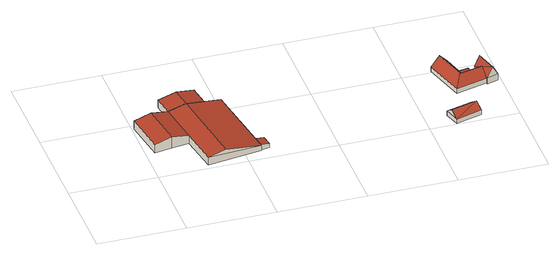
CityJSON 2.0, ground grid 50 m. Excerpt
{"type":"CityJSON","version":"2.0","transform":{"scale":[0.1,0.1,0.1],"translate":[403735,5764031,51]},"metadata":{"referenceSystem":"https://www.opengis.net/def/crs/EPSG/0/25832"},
"CityObjects":{
"building1":{"type":"Building","attributes":{"Gemeindeschluessel":"05515000","Geometrietyp2DReferenz":"3000","function":"31001_2700"},"address":[{"country":"Germany","locality":"Münster","thoroughfareNumber":"233","thoroughfareName":"Heidegrund"}],"children":["building1-1","building1-2","building1-3"]},
"building1-1":{"type":"BuildingPart","attributes":{"roofType":"3100","measuredHeight":6.91},"parents":["building1"],"geometry":[{"type":"Solid","lod":"2","boundaries":[[[[0,1,2,3]],[[4,5,1,0]],[[6,7,8,5,4]],[[0,9,4]],[[3,10,9,0]],[[4,9,10,6]],[[1,5,8,2]],[[3,11,3,2]],[[8,7,3,2]],[[7,6,12,11,3]],[[3,11,13,12,6,10]],[[11,12,13]]]],"semantics":{"surfaces":[{"type":"WallSurface"},{"type":"RoofSurface"},{"type":"GroundSurface"},{"type":"ClosureSurface"}],"values":[[0,0,0,0,1,1,2,0,3,3,0,3]]}}]},
"building1-2":{"type":"BuildingPart","attributes":{"roofType":"3100","measuredHeight":6.84},"parents":["building1"],"geometry":[{"type":"Solid","lod":"2","boundaries":[[[[14,15,8,7]],[[16,17,15,14]],[[18,19,17,16]],[[20,21,19,18]],[[22,23,21,20]],[[24,25,23,22]],[[22,26,13,11,3,24]],[[16,14,6,12,13,26,20,18]],[[6,14,7]],[[22,20,26]],[[2,8,15,17,19,21,23,25]],[[25,24,3,2]],[[8,2,3,7]],[[12,6,7,3,11]],[[12,11,13]]]],"semantics":{"surfaces":[{"type":"WallSurface"},{"type":"RoofSurface"},{"type":"GroundSurface"},{"type":"ClosureSurface"}],"values":[[0,0,0,0,0,0,1,1,0,0,2,3,3,3,3]]}}]},
"building1-3":{"type":"BuildingPart","attributes":{"roofType":"3100","measuredHeight":7.1},"parents":["building1"],"geometry":[{"type":"Solid","lod":"2","boundaries":[[[[27,28,25,24]],[[29,30,28,27]],[[31,32,30,29]],[[33,34,32,31]],[[3,2,34,33]],[[31,29,27,33]],[[24,3,33,27]],[[28,30,32,34,2,25]],[[3,2,3,24]],[[25,2,3,24]]]],"semantics":{"surfaces":[{"type":"WallSurface"},{"type":"RoofSurface"},{"type":"GroundSurface"},{"type":"ClosureSurface"}],"values":[[0,0,0,0,0,1,1,2,0,3]]}}]},
"building2":{"type":"Building","attributes":{"Gemeindeschluessel":"05515000","Geometrietyp2DReferenz":"3000","function":"31001_2700","roofType":"2100","measuredHeight":3.25},"geometry":[{"type":"Solid","lod":"2","boundaries":[[[[35,36,17,37]],[[38,39,36,35]],[[40,19,39,38]],[[37,17,19,40]],[[38,35,37,40]],[[36,39,19,17]]]],"semantics":{"surfaces":[{"type":"WallSurface"},{"type":"RoofSurface"},{"type":"GroundSurface"}],"values":[[0,0,0,0,1,2]]}}]},
"building3":{"type":"Building","attributes":{"Gemeindeschluessel":"05515000","Geometrietyp2DReferenz":"3000","function":"31001_2460","roofType":"3100","measuredHeight":6.09},"geometry":[{"type":"Solid","lod":"2","boundaries":[[[[41,42,43,44]],[[45,46,42,41]],[[47,48,46,45]],[[44,43,48,47]],[[41,49,45]],[[47,50,44]],[[41,44,50]],[[50,49,41]],[[49,50,47]],[[47,45,49]],[[42,46,48,43]]]],"semantics":{"surfaces":[{"type":"WallSurface"},{"type":"RoofSurface"},{"type":"GroundSurface"}],"values":[[0,0,0,0,0,0,1,1,1,1,2]]}}]},
"building4":{"type":"Building","attributes":{"Gemeindeschluessel":"05515000","Geometrietyp2DReferenz":"3000","function":"31001_2700","roofType":"5000","measuredHeight":8.41},"geometry":[{"type":"Solid","lod":"2","boundaries":[[[[51,52,53,54]],[[55,56,52,51]],[[57,58,56,55]],[[59,60,58,57]],[[61,62,60,59]],[[54,53,62,61]],[[63,64,61,59,65]],[[59,57,65]],[[65,57,55,63]],[[64,63,55,51,66]],[[51,54,66]],[[66,54,61,64]],[[52,56,58,60,62,53]]]],"semantics":{"surfaces":[{"type":"WallSurface"},{"type":"RoofSurface"},{"type":"GroundSurface"}],"values":[[0,0,0,0,0,0,1,0,1,1,0,1,2]]}}]},
"building5":{"type":"Building","attributes":{"Gemeindeschluessel":"05515000","Geometrietyp2DReferenz":"3000","function":"51009_1610","roofType":"2100","measuredHeight":2.96},"geometry":[{"type":"Solid","lod":"2","boundaries":[[[[67,68,69,70]],[[71,62,68,67]],[[72,73,62,71]],[[70,69,73,72]],[[71,67,70,72]],[[68,62,73,69]]]],"semantics":{"surfaces":[{"type":"WallSurface"},{"type":"RoofSurface"},{"type":"GroundSurface"}],"values":[[0,0,0,0,1,2]]}}]},
"building6":{"type":"Building","attributes":{"Gemeindeschluessel":"05515000","Geometrietyp2DReferenz":"3000","function":"31001_1000","roofType":"3100","measuredHeight":9.34},"address":[{"country":"Germany","locality":"Münster","thoroughfareNumber":"245","thoroughfareName":"Heidegrund"}],"geometry":[{"type":"Solid","lod":"2","boundaries":[[[[74,75,76,77]],[[78,79,75,74]],[[80,81,79,78]],[[82,83,81,80]],[[84,85,83,82]],[[77,76,85,84]],[[84,86,77]],[[87,77,86]],[[82,87,86]],[[88,78,74,87,82]],[[88,80,78]],[[88,82,80]],[[84,82,86]],[[87,74,77]],[[75,79,81,83,85,76]]]],"semantics":{"surfaces":[{"type":"WallSurface"},{"type":"RoofSurface"},{"type":"GroundSurface"}],"values":[[0,0,0,0,0,0,1,1,1,1,0,0,0,0,2]]}}]}
},
"vertices":[
[190,618,55],[190,618,5],[208,499,5],[208,499,55],[398,651,55],[398,651,5],[417,532,55],[417,532,43],[417,532,5],[294,634,74],[312,515,74],[209,499,55],[414,531,55],[312,515,73],
[516,547,37],[516,547,5],[579,143,37],[579,143,5],[589,80,37],[589,80,5],[590,74,37],[590,74,5],[282,25,55],[282,25,5],[247,251,55],[247,251,5],[385,42,73],
[147,235,76],[147,235,5],[48,220,55],[48,220,5],[9,468,55],[9,468,5],[109,484,76],[109,484,5],
[629,151,30],[629,151,5],[579,143,38],[639,87,30],[639,87,5],[589,80,38],
[1649,4,32],[1649,4,4],[1799,47,4],[1799,47,32],[1624,94,32],[1624,94,4],[1774,137,32],[1774,137,4],[1636,49,65],[1786,92,65],
[1914,322,33],[1914,322,4],[1890,413,4],[1890,413,33],[1734,272,33],[1734,272,4],[1667,512,33],[1667,512,4],[1765,538,33],[1765,538,4],[1805,392,33],[1805,392,4],[1769,334,88],[1770,333,86],[1716,525,88],[1902,367,84],
[1859,405,34],[1859,405,4],[1849,447,4],[1849,447,30],[1805,392,34],[1793,435,30],[1793,435,4],
[1916,314,40],[1916,314,2],[1980,332,2],[1980,332,40],[1914,322,40],[1914,322,2],[1890,413,40],[1890,413,2],[1882,439,40],[1882,439,2],[1946,456,40],[1946,456,2],[1914,447,96],[1948,323,96],[1890,413,43]
]}
